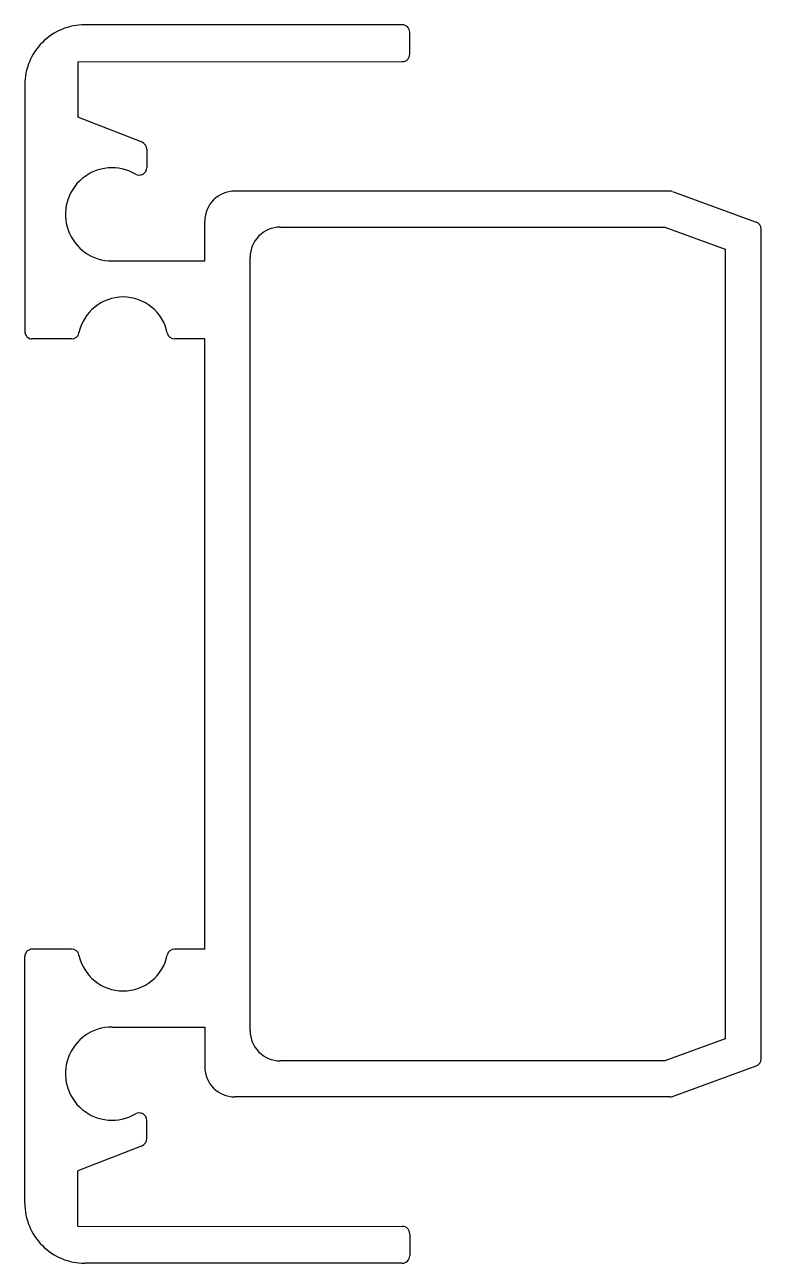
# Model space of a CAD drawing. Extents: x 2153.8 to 2178.3, y 1538.2 to 1579.4.
import ezdxf

# ---------------------------------------------------------------- set-up
doc = ezdxf.new("R2010")
doc.units = 0
doc.layers.get('0').update_dxf_attribs({"linetype": 'CONTINUOUS'})

msp = doc.modelspace()

# ---------------------------------------------------------------- linework, layer by layer
for p, q in [((2166.373, 1579.427), (2155.815, 1579.427)), ((2166.623, 1578.45), (2166.623, 1579.177)), ((2155.58, 1578.199), (2166.373, 1578.2)), ((2155.58, 1578.199), (2155.58, 1576.354)), ((2153.815, 1577.427), (2153.815, 1569.225)), ((2157.716, 1575.517), (2155.58, 1576.354)), ((2157.875, 1575.285), (2157.875, 1574.675)), ((2175.277, 1573.894), (2160.805, 1573.894)), ((2175.363, 1573.879), (2178.157, 1572.862)), ((2159.805, 1571.57), (2159.805, 1572.894)), ((2162.315, 1572.694), (2175.11, 1572.694)), ((2175.11, 1572.694), (2177.121, 1571.962)), ((2178.321, 1545.023), (2178.321, 1572.627)), ((2177.121, 1571.962), (2177.121, 1545.689)), ((2156.718, 1571.57), (2159.805, 1571.57)), ((2161.315, 1545.956), (2161.315, 1571.694)), ((2155.374, 1568.975), (2154.065, 1568.975)), ((2159.805, 1568.975), (2158.801, 1568.975)), ((2159.805, 1548.675), (2159.805, 1568.975)), ((2155.374, 1548.675), (2154.065, 1548.675)), ((2159.805, 1548.675), (2158.801, 1548.675)), ((2153.815, 1540.223), (2153.815, 1548.425)), ((2156.718, 1546.08), (2159.805, 1546.08)), ((2159.805, 1546.08), (2159.805, 1544.756)), ((2177.121, 1545.689), (2175.11, 1544.956)), ((2175.11, 1544.956), (2162.315, 1544.956)), ((2175.363, 1543.772), (2178.157, 1544.788)), ((2175.277, 1543.756), (2160.805, 1543.756)), ((2157.875, 1542.366), (2157.875, 1542.975)), ((2157.716, 1542.133), (2155.58, 1541.296)), ((2155.58, 1539.451), (2155.58, 1541.296)), ((2155.58, 1539.451), (2166.373, 1539.45)), ((2166.623, 1539.2), (2166.623, 1538.473)), ((2166.373, 1538.223), (2155.815, 1538.223))]:
    msp.add_line(p, q)
for centre, radius, start, end in [((2155.815, 1577.427), 2, 90, 180.0016), ((2166.373, 1579.177), 0.25, 0, 90), ((2166.373, 1578.45), 0.25, 270.0028, 0), ((2157.625, 1575.285), 0.25, 0, 68.606), ((2156.718, 1573.12), 1.55, 59.757, 270), ((2157.625, 1574.675), 0.25, 239.757, 360), ((2160.805, 1572.894), 1, 90, 180), ((2175.277, 1573.644), 0.25, 70, 90), ((2178.071, 1572.627), 0.25, 0, 70), ((2162.315, 1571.694), 1, 90, 180), ((2157.088, 1568.87), 1.5, 11.7225, 168.2775), ((2154.065, 1569.225), 0.25, 180.0016, 270), ((2155.374, 1569.225), 0.25, 270, 348.2775), ((2158.801, 1569.225), 0.25, 191.7225, 270), ((2154.065, 1548.425), 0.25, 90, 179.9984), ((2155.374, 1548.425), 0.25, 11.7225, 90), ((2157.088, 1548.781), 1.5, 191.7225, 348.2775), ((2158.801, 1548.425), 0.25, 90, 168.2775), ((2156.718, 1544.53), 1.55, 90, 300.243), ((2162.315, 1545.956), 1, 180, 270), ((2160.805, 1544.756), 1, 180, 270), ((2178.071, 1545.023), 0.25, 290, 0), ((2175.277, 1544.006), 0.25, 270, 290), ((2157.625, 1542.975), 0.25, 0, 120.243), ((2157.625, 1542.366), 0.25, 291.394, 0), ((2155.815, 1540.223), 2, 179.9984, 270), ((2166.373, 1539.2), 0.25, 0, 89.9972), ((2166.373, 1538.473), 0.25, 270, 360)]:
    msp.add_arc(centre, radius, start, end)

doc.saveas('drawing.dxf')
